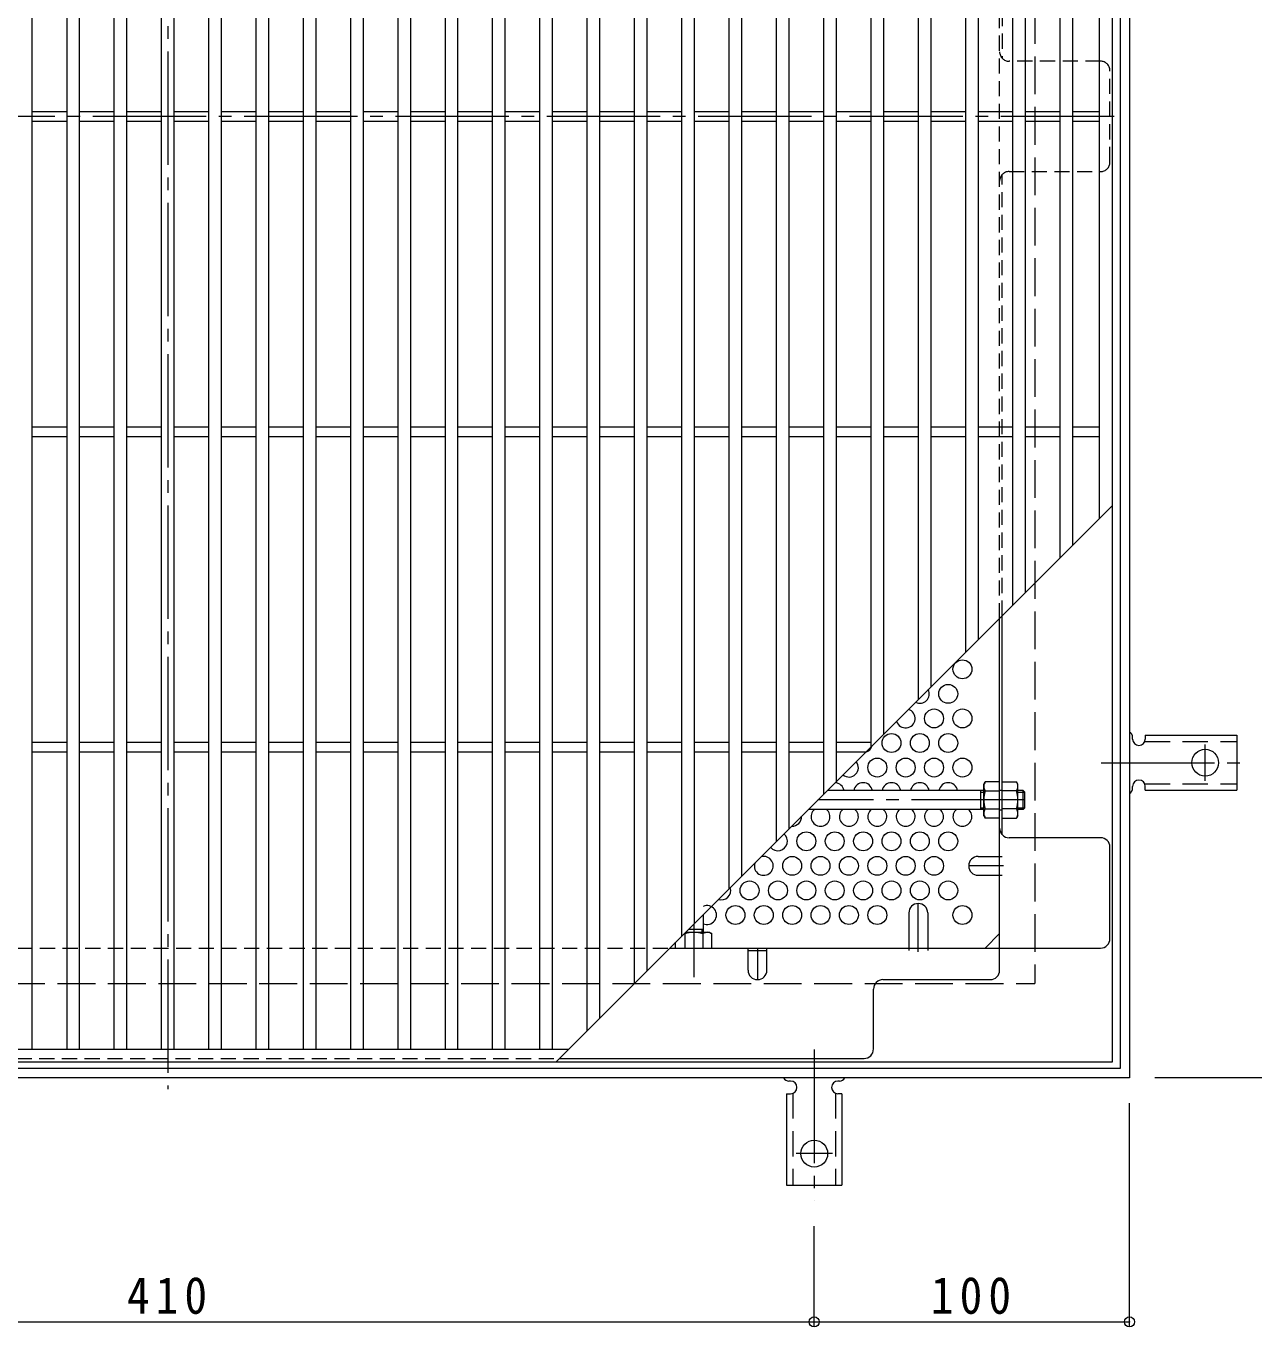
# Model space of a CAD drawing. Units: millimetres at full size, sheet at 1:4. Extents: x -925 to 1101, y -781 to 775.
# Drawn here: x -539.7 to -150.2, y -40.8 to 371.8 of the extents above; entities that cross this region are included whole.
import ezdxf

# ---------------------------------------------------------------- set-up
doc = ezdxf.new("R2010")
doc.units = ezdxf.units.MM
doc.header["$LTSCALE"] = 4
doc.header["$PDMODE"] = 32
doc.header["$PDSIZE"] = 3.2
for name, pattern in [('CHAIN1', [8, 5, -1, 1, -1]), ('CHAIN2', [12, 9, -1, 1, -1]), ('DASHED1', [1.8, 1.2, -0.6]), ('DASHED2', [3, 2, -1]), ('DASHED3', [4, 3, -1])]:
    doc.linetypes.add(name, pattern=pattern)
for name, color, linetype, lineweight in [('A-1_躯体', 2, 'Continuous', 9), ('A-2_仕上', 3, 'Continuous', 9), ('A-4_その他', 7, 'Continuous', 9), ('A-6_寸法', 2, 'Continuous', 9), ('A-7_ハッチ', 2, 'Continuous', 9), ('A-8_記号', 2, 'Continuous', 9), ('A-A_ﾊｯﾁ-ﾜｸ', 3, 'Continuous', 9), ('A-B_ﾊｯﾁ', 2, 'Continuous', 9)]:
    doc.layers.add(name, color=color, linetype=linetype, lineweight=lineweight)
doc.styles.add('ＭＳ ゴシック', font='')
doc.styles.get('ＭＳ ゴシック').set_extended_font_data('MS Gothic')

msp = doc.modelspace()

# ---------------------------------------------------------------- linework, layer by layer
at = {"layer": 'A-1_躯体'}
for p, q in [((-189.713, 648.162), (-189.713, 38.162)), ((-192.713, 645.162), (-192.713, 41.162)), ((-189.713, 38.162), (-799.713, 38.162)), ((-192.713, 41.162), (-796.713, 41.162))]:
    msp.add_line(p, q, dxfattribs=at)
at = {"layer": 'A-1_躯体', "linetype": 'DASHED3'}
for p in [(-219.713, 618.161), (-769.713, 68.162)]:
    msp.add_line(p, (-219.713, 68.162), dxfattribs=at)
at = {"layer": 'A-2_仕上'}
for p, q in [((-537.712, 47.162), (-537.712, 639.162)), ((-526.712, 47.162), (-526.712, 639.162)), ((-522.712, 47.162), (-522.712, 639.162)), ((-511.712, 47.162), (-511.712, 639.162)), ((-507.712, 47.162), (-507.712, 639.162)), ((-496.712, 47.162), (-496.712, 639.162)), ((-492.712, 47.162), (-492.712, 639.162)), ((-481.712, 47.162), (-481.712, 639.162)), ((-477.712, 47.162), (-477.712, 639.162)), ((-466.712, 47.162), (-466.712, 639.162)), ((-462.712, 47.162), (-462.712, 639.162)), ((-451.712, 47.162), (-451.712, 639.162)), ((-447.713, 47.162), (-447.713, 639.162)), ((-436.712, 47.162), (-436.712, 639.162)), ((-432.712, 47.162), (-432.712, 639.162)), ((-421.712, 47.162), (-421.712, 639.162)), ((-417.712, 47.162), (-417.712, 639.162)), ((-406.712, 47.162), (-406.712, 639.162)), ((-402.712, 47.162), (-402.712, 639.162)), ((-391.712, 47.162), (-391.712, 639.162)), ((-387.712, 47.162), (-387.712, 639.162)), ((-376.712, 47.162), (-376.712, 639.162)), ((-372.712, 47.162), (-372.712, 639.162)), ((-361.712, 53.163), (-361.712, 639.162)), ((-357.713, 57.163), (-357.713, 639.162)), ((-346.713, 68.163), (-346.713, 639.162)), ((-342.712, 72.163), (-342.712, 639.162)), ((-331.712, 83.163), (-331.712, 639.162)), ((-327.712, 87.163), (-327.712, 639.162)), ((-316.712, 98.163), (-316.712, 639.162)), ((-312.713, 102.163), (-312.713, 639.162)), ((-301.712, 113.163), (-301.712, 639.162)), ((-297.713, 117.163), (-297.713, 639.162)), ((-286.712, 128.163), (-286.712, 639.162)), ((-282.713, 639.162), (-282.713, 132.162)), ((-271.712, 639.162), (-271.712, 143.163)), ((-267.713, 639.162), (-267.713, 147.162)), ((-256.713, 639.162), (-256.713, 158.163)), ((-252.713, 639.162), (-252.713, 162.162)), ((-241.713, 639.162), (-241.713, 173.163)), ((-237.714, 639.162), (-237.714, 177.162)), ((-226.713, 188.162), (-226.713, 639.162)), ((-222.714, 192.162), (-222.714, 639.162)), ((-211.713, 203.162), (-211.713, 639.162)), ((-207.714, 207.161), (-207.714, 639.162)), ((-199.213, 215.662), (-199.213, 639.162)), ((-537.712, 344.662), (-526.712, 344.662)), ((-522.712, 344.662), (-511.712, 344.662)), ((-507.712, 344.662), (-496.712, 344.662)), ((-492.712, 344.662), (-481.712, 344.662)), ((-477.712, 344.662), (-466.712, 344.662)), ((-462.712, 344.662), (-451.712, 344.662)), ((-447.712, 344.662), (-436.712, 344.662)), ((-432.712, 344.662), (-421.712, 344.662)), ((-417.712, 344.662), (-406.712, 344.662)), ((-402.712, 344.662), (-391.712, 344.662)), ((-387.712, 344.662), (-376.712, 344.662)), ((-372.712, 344.662), (-361.712, 344.662)), ((-357.713, 344.662), (-346.713, 344.662)), ((-342.712, 344.662), (-331.712, 344.662)), ((-327.712, 344.662), (-316.712, 344.662)), ((-312.713, 344.662), (-301.712, 344.662)), ((-297.713, 344.662), (-286.712, 344.662)), ((-282.713, 344.662), (-271.712, 344.662)), ((-267.713, 344.662), (-256.713, 344.662)), ((-252.713, 344.662), (-241.713, 344.662)), ((-237.714, 344.662), (-226.713, 344.662)), ((-222.714, 344.662), (-211.713, 344.662)), ((-207.714, 344.662), (-199.213, 344.662)), ((-537.712, 341.662), (-526.712, 341.662)), ((-522.712, 341.662), (-511.712, 341.662)), ((-507.712, 341.662), (-496.712, 341.662)), ((-492.712, 341.662), (-481.712, 341.662)), ((-477.712, 341.662), (-466.712, 341.662)), ((-462.712, 341.662), (-451.712, 341.662)), ((-447.712, 341.662), (-436.712, 341.662)), ((-432.712, 341.662), (-421.712, 341.662)), ((-417.712, 341.662), (-406.712, 341.662)), ((-402.712, 341.662), (-391.712, 341.662)), ((-387.712, 341.662), (-376.712, 341.662)), ((-372.712, 341.662), (-361.712, 341.662)), ((-357.713, 341.662), (-346.713, 341.662)), ((-342.712, 341.662), (-331.712, 341.662)), ((-327.712, 341.662), (-316.712, 341.662)), ((-312.713, 341.662), (-301.712, 341.662)), ((-297.713, 341.662), (-286.712, 341.662)), ((-282.713, 341.662), (-271.712, 341.662)), ((-267.713, 341.662), (-256.713, 341.662)), ((-252.713, 341.662), (-241.713, 341.662)), ((-237.714, 341.662), (-226.713, 341.662)), ((-222.714, 341.662), (-211.713, 341.662)), ((-207.714, 341.662), (-199.213, 341.662)), ((-537.712, 244.662), (-526.712, 244.662)), ((-522.712, 244.662), (-511.712, 244.662)), ((-507.712, 244.662), (-496.712, 244.662)), ((-492.712, 244.662), (-481.712, 244.662)), ((-477.712, 244.662), (-466.712, 244.662)), ((-462.712, 244.662), (-451.712, 244.662)), ((-447.712, 244.662), (-436.712, 244.662)), ((-432.712, 244.662), (-421.712, 244.662)), ((-417.712, 244.662), (-406.712, 244.662)), ((-402.712, 244.662), (-391.712, 244.662)), ((-387.712, 244.662), (-376.712, 244.662)), ((-372.712, 244.662), (-361.712, 244.662)), ((-357.713, 244.662), (-346.713, 244.662)), ((-342.712, 244.662), (-331.712, 244.662)), ((-327.712, 244.662), (-316.712, 244.662)), ((-312.713, 244.662), (-301.712, 244.662)), ((-297.713, 244.662), (-286.712, 244.662)), ((-282.713, 244.662), (-271.712, 244.662)), ((-267.713, 244.662), (-256.713, 244.662)), ((-252.713, 244.662), (-241.713, 244.662)), ((-237.714, 244.662), (-226.713, 244.662)), ((-222.714, 244.662), (-211.713, 244.662)), ((-207.714, 244.662), (-199.213, 244.662)), ((-537.712, 241.662), (-526.712, 241.662)), ((-522.712, 241.662), (-511.712, 241.662)), ((-507.712, 241.662), (-496.712, 241.662)), ((-492.712, 241.662), (-481.712, 241.662)), ((-477.712, 241.662), (-466.712, 241.662)), ((-462.712, 241.662), (-451.712, 241.662)), ((-447.712, 241.662), (-436.712, 241.662)), ((-432.712, 241.662), (-421.712, 241.662)), ((-417.712, 241.662), (-406.712, 241.662)), ((-402.712, 241.662), (-391.712, 241.662)), ((-387.712, 241.662), (-376.712, 241.662)), ((-372.712, 241.662), (-361.712, 241.662)), ((-357.713, 241.662), (-346.713, 241.662)), ((-342.712, 241.662), (-331.712, 241.662)), ((-327.712, 241.662), (-316.712, 241.662)), ((-312.713, 241.662), (-301.712, 241.662)), ((-297.713, 241.662), (-286.712, 241.662)), ((-282.713, 241.662), (-271.712, 241.662)), ((-267.713, 241.662), (-256.713, 241.662)), ((-252.713, 241.662), (-241.713, 241.662)), ((-237.714, 241.662), (-226.713, 241.662)), ((-222.714, 241.662), (-211.713, 241.662)), ((-207.714, 241.662), (-199.213, 241.662)), ((-195.213, 219.663), (-371.713, 43.162)), ((-537.712, 144.662), (-526.712, 144.662)), ((-522.712, 144.662), (-511.712, 144.662)), ((-507.712, 144.662), (-496.712, 144.662)), ((-492.712, 144.662), (-481.712, 144.662)), ((-477.712, 144.662), (-466.712, 144.662)), ((-462.712, 144.662), (-451.712, 144.662)), ((-447.712, 144.662), (-436.712, 144.662)), ((-432.712, 144.662), (-421.712, 144.662)), ((-417.712, 144.662), (-406.712, 144.662)), ((-402.712, 144.662), (-391.712, 144.662)), ((-387.712, 144.662), (-376.712, 144.662)), ((-372.712, 144.662), (-361.712, 144.662)), ((-357.713, 144.662), (-346.713, 144.662)), ((-342.712, 144.662), (-331.712, 144.662)), ((-327.712, 144.662), (-316.712, 144.662)), ((-312.713, 144.662), (-301.712, 144.662)), ((-297.713, 144.662), (-286.712, 144.662)), ((-282.713, 144.662), (-271.712, 144.662)), ((-537.712, 141.662), (-526.712, 141.662)), ((-522.712, 141.662), (-511.712, 141.662)), ((-507.712, 141.662), (-496.712, 141.662)), ((-492.712, 141.662), (-481.712, 141.662)), ((-477.712, 141.662), (-466.712, 141.662)), ((-462.712, 141.662), (-451.712, 141.662)), ((-447.712, 141.662), (-436.712, 141.662)), ((-432.712, 141.662), (-421.712, 141.662)), ((-417.712, 141.662), (-406.712, 141.662)), ((-402.712, 141.662), (-391.712, 141.662)), ((-387.712, 141.662), (-376.712, 141.662)), ((-372.712, 141.662), (-361.712, 141.662)), ((-357.713, 141.662), (-346.713, 141.662)), ((-342.712, 141.662), (-331.712, 141.662)), ((-327.712, 141.662), (-316.712, 141.662)), ((-312.713, 141.662), (-301.712, 141.662)), ((-297.713, 141.662), (-286.712, 141.662)), ((-282.713, 141.662), (-273.214, 141.662)), ((-367.713, 47.162), (-794.213, 47.162))]:
    msp.add_line(p, q, dxfattribs=at)
msp.add_lwpolyline([(-794.213, 643.162), (-195.213, 643.162), (-195.213, 43.162), (-794.213, 43.162)], dxfattribs=at)
at = {"layer": 'A-4_その他'}
for p, q in [((-111.136, 38.162), (-181.713, 38.162)), ((-189.713, -40.415), (-189.713, 30.162)), ((-289.713, -40.415), (-289.713, -8.838)), ((-699.712, -39.215), (-289.713, -39.215)), ((-289.713, -39.215), (-189.713, -39.215))]:
    msp.add_line(p, q, dxfattribs=at)
for p in [(-289.713, -39.215), (-189.713, -39.215)]:
    msp.add_point(p, dxfattribs=at)
at = {"layer": 'A-6_寸法'}
for centre in [(-242.713, 167.792), (-247.213, 159.998), (-251.713, 152.204), (-242.713, 152.204), (-265.213, 144.409), (-256.213, 144.409), (-247.213, 144.409), (-269.713, 136.615), (-260.713, 136.615), (-251.713, 136.615), (-242.713, 136.615), (-292.213, 113.232), (-283.213, 113.232), (-274.213, 113.232), (-265.213, 113.232), (-256.213, 113.232), (-247.213, 113.232), (-296.713, 105.438), (-287.713, 105.438), (-278.713, 105.438), (-269.713, 105.438), (-260.713, 105.438), (-251.713, 105.438), (-310.213, 97.644), (-301.213, 97.644), (-292.213, 97.644), (-283.213, 97.644), (-274.213, 97.644), (-265.213, 97.644), (-256.213, 97.644), (-247.213, 97.644), (-314.713, 89.85), (-305.713, 89.85), (-296.713, 89.85), (-287.713, 89.85), (-278.713, 89.85), (-269.713, 89.85), (-242.713, 89.85)]:
    msp.add_circle(centre, 3, dxfattribs=at)
for centre, start, end in [((-256.213, 159.998), 243.34421, 26.65579), ((-260.713, 152.204), 197.50106, 72.49894), ((-274.213, 144.409), 287.0224, 342.9776), ((-278.713, 136.615), 231.12362, 38.87638), ((-283.213, 128.821), 10.32692, 87.05033), ((-274.213, 128.821), 10.32692, 169.67308), ((-265.213, 128.821), 10.32692, 169.67308), ((-256.213, 128.821), 10.32692, 169.67308), ((-247.213, 128.821), 10.32692, 169.67308), ((-296.713, 121.027), 267.46036, 2.53964), ((-287.713, 121.027), 128.98227, 51.01773), ((-278.713, 121.027), 128.98227, 51.01773), ((-269.713, 121.027), 128.98227, 51.01773), ((-260.713, 121.027), 128.98227, 51.01773), ((-251.713, 121.027), 128.98227, 51.01773), ((-242.713, 121.027), 128.98227, 51.01773), ((-301.213, 113.232), 219.18152, 50.81848), ((-305.713, 105.438), 163.61779, 106.38221), ((-319.213, 97.644), 252.84161, 17.15839), ((-323.713, 89.85), 246.42182, 113.57818)]:
    msp.add_arc(centre, 3, start, end, dxfattribs=at)
at = {"layer": 'A-7_ハッチ', "linetype": 'CHAIN2'}
for p, q in [((-494.713, 651.759), (-494.713, 34.565)), ((-194.556, 343.162), (-794.438, 343.162))]:
    msp.add_line(p, q, dxfattribs=at)
at = {"layer": 'A-7_ハッチ', "linetype": 'DASHED1'}
for p, q in [((-230.913, 183.963), (-230.913, 613.966)), ((-230.113, 571.009), (-230.113, 361.623)), ((-198.909, 360.663), (-227.913, 360.663)), ((-195.909, 328.662), (-195.909, 357.663)), ((-230.113, 184.763), (-230.113, 324.701)), ((-227.913, 325.662), (-198.909, 325.662)), ((-230.113, 129.359), (-230.913, 129.359)), ((-230.113, 123.159), (-230.913, 123.159)), ((-230.913, 108.438), (-230.113, 108.438)), ((-230.913, 102.438), (-230.113, 102.438)), ((-758.513, 79.359), (-335.517, 79.359)), ((-259.713, 79.359), (-259.713, 78.559)), ((-253.713, 79.359), (-253.713, 78.559)), ((-715.512, 44.359), (-370.517, 44.359))]:
    msp.add_line(p, q, dxfattribs=at)
at = {"layer": 'A-7_ハッチ'}
for p, q in [((-230.913, 72.359), (-230.913, 183.963)), ((-230.113, 115.32), (-230.113, 184.763)), ((-198.909, 114.36), (-227.913, 114.36)), ((-195.909, 82.359), (-195.909, 111.36)), ((-235.525, 79.359), (-230.913, 83.971)), ((-335.517, 79.359), (-198.909, 79.359)), ((-310.713, 78.559), (-304.713, 78.559)), ((-270.914, 47.359), (-270.914, 66.359)), ((-267.914, 69.359), (-233.913, 69.359)), ((-370.517, 44.359), (-273.914, 44.359))]:
    msp.add_line(p, q, dxfattribs=at)
at = {"layer": 'A-7_ハッチ', "linetype": 'DASHED1'}
for centre, start, end in [((-227.913, 363.663), 180, 270), ((-198.909, 357.663), 0, 90), ((-198.909, 328.662), 270, 0), ((-227.913, 322.662), 90, 180)]:
    msp.add_arc(centre, 3, start, end, dxfattribs=at)
at = {"layer": 'A-7_ハッチ'}
for centre, start, end in [((-227.913, 117.36), 180, 270), ((-198.909, 111.36), 0, 90), ((-198.909, 82.359), 270, 0), ((-233.913, 72.359), 270, 0), ((-267.914, 66.359), 90, 180), ((-273.914, 47.359), 270, 0)]:
    msp.add_arc(centre, 3, start, end, dxfattribs=at)
at = {"layer": 'A-8_記号'}
for p, q in [((-237.713, 108.438), (-230.913, 108.438)), ((-237.713, 102.438), (-230.913, 102.438)), ((-259.713, 90.509), (-259.713, 79.359)), ((-253.713, 90.509), (-253.713, 79.359)), ((-310.713, 72.359), (-310.713, 79.359)), ((-304.713, 72.359), (-304.713, 79.359))]:
    msp.add_line(p, q, dxfattribs=at)
at = {"layer": 'A-8_記号', "linetype": 'CHAIN1'}
for p, q in [((-229.713, 105.438), (-240.713, 105.438)), ((-256.713, 78.159), (-256.713, 93.509)), ((-307.713, 79.359), (-307.713, 69.359))]:
    msp.add_line(p, q, dxfattribs=at)
at = {"layer": 'A-8_記号'}
for centre, start, end in [((-237.713, 105.438), 90, 270), ((-256.713, 90.509), 0, 180), ((-307.713, 72.359), 180, 0)]:
    msp.add_arc(centre, 3, start, end, dxfattribs=at)
at = {"layer": 'A-A_ﾊｯﾁ-ﾜｸ'}
for p, q in [((-188.713, 145.657), (-188.713, 146.171)), ((-184.713, 146.912), (-184.713, 145.662)), ((-184.713, 146.912), (-155.713, 146.912)), ((-155.713, 146.912), (-155.713, 129.412)), ((-188.713, 130.162), (-188.713, 130.662)), ((-184.713, 129.412), (-184.713, 130.662)), ((-184.713, 129.412), (-155.713, 129.412)), ((-297.208, 37.162), (-297.721, 37.162)), ((-281.713, 37.162), (-282.213, 37.162)), ((-298.463, 33.162), (-297.213, 33.162)), ((-298.463, 33.162), (-298.463, 4.162)), ((-280.963, 33.162), (-282.213, 33.162)), ((-280.963, 33.162), (-280.963, 4.162)), ((-298.463, 4.162), (-280.963, 4.162))]:
    msp.add_line(p, q, dxfattribs=at)
at = {"layer": 'A-A_ﾊｯﾁ-ﾜｸ', "linetype": 'DASHED2'}
for p, q in [((-184.859, 144.912), (-155.713, 144.912)), ((-184.859, 131.412), (-155.713, 131.412)), ((-296.463, 33.308), (-296.463, 4.162)), ((-282.963, 33.308), (-282.963, 4.162))]:
    msp.add_line(p, q, dxfattribs=at)
at = {"layer": 'A-A_ﾊｯﾁ-ﾜｸ', "color": 7, "linetype": 'CHAIN2'}
for p, q in [((-165.713, 132.386), (-165.713, 143.938)), ((-198.713, 138.162), (-150.713, 138.162)), ((-289.713, 47.163), (-289.713, -0.838)), ((-283.937, 14.162), (-295.489, 14.162))]:
    msp.add_line(p, q, dxfattribs=at)
at = {"layer": 'A-A_ﾊｯﾁ-ﾜｸ'}
for centre in [(-165.713, 138.162), (-289.713, 14.162)]:
    msp.add_circle(centre, 4.25, dxfattribs=at)
for centre, start, end in [((-190.713, 146.162), 0.24162, 60.00072), ((-186.713, 145.662), 180.13329, 0), ((-186.713, 130.662), 0, 180), ((-190.713, 130.162), 299.99951, 359.72403), ((-297.713, 39.162), 209.99928, 269.75838), ((-297.213, 35.162), 270, 89.86671), ((-282.213, 35.162), 90, 270), ((-281.713, 39.162), 270.27597, 330.00049)]:
    msp.add_arc(centre, 2, start, end, dxfattribs=at)
at = {"layer": 'A-B_ﾊｯﾁ'}
for p, q in [((-235.913, 131.359), (-235.48, 132.109)), ((-230.913, 132.109), (-235.48, 132.109)), ((-230.913, 120.609), (-230.913, 132.109)), ((-230.113, 120.609), (-230.113, 132.109)), ((-230.113, 132.109), (-225.546, 132.109)), ((-225.113, 131.359), (-225.546, 132.109)), ((-235.913, 121.359), (-235.913, 131.359)), ((-235.48, 129.222), (-230.913, 129.222)), ((-225.546, 129.222), (-230.113, 129.222)), ((-225.113, 121.359), (-225.113, 131.359)), ((-235.913, 121.359), (-235.48, 120.609)), ((-235.48, 123.495), (-230.913, 123.495)), ((-230.913, 120.609), (-235.48, 120.609)), ((-225.546, 123.495), (-230.113, 123.495)), ((-230.113, 120.609), (-225.546, 120.609)), ((-225.113, 121.359), (-225.546, 120.609)), ((-330.776, 83.926), (-330.776, 79.359)), ((-330.517, 84.359), (-322.913, 84.359)), ((-325.05, 83.926), (-325.05, 79.359)), ((-322.913, 84.359), (-322.163, 83.926)), ((-322.163, 79.359), (-322.163, 83.926)), ((-333.663, 79.359), (-333.663, 81.213))]:
    msp.add_line(p, q, dxfattribs=at)
at = {"layer": 'A-B_ﾊｯﾁ', "color": 3}
for p, q in [((-235.913, 129.359), (-285.517, 129.359)), ((-236.913, 123.359), (-236.913, 129.359)), ((-236.913, 128.859), (-235.913, 128.859)), ((-223.413, 129.359), (-225.113, 129.359)), ((-225.113, 128.859), (-222.913, 128.859)), ((-223.413, 123.359), (-223.413, 129.359)), ((-223.413, 129.359), (-222.913, 128.859)), ((-222.913, 123.859), (-222.913, 128.859)), ((-236.913, 123.859), (-235.913, 123.859)), ((-225.113, 123.859), (-222.913, 123.859)), ((-223.413, 123.359), (-222.913, 123.859)), ((-235.913, 123.359), (-291.517, 123.359)), ((-223.413, 123.359), (-225.113, 123.359)), ((-324.913, 89.963), (-324.913, 84.359)), ((-330.413, 84.463), (-330.413, 84.359)), ((-329.517, 85.359), (-324.913, 85.359)), ((-325.413, 85.359), (-325.413, 84.359))]:
    msp.add_line(p, q, dxfattribs=at)
at = {"layer": 'A-B_ﾊｯﾁ', "color": 3, "linetype": 'CHAIN2'}
for p, q in [((-222.913, 126.359), (-288.517, 126.359)), ((-327.913, 86.963), (-327.913, 70.126))]:
    msp.add_line(p, q, dxfattribs=at)
at = {"layer": 'A-B_ﾊｯﾁ'}
for centre, radius, start, end in [((-232.631, 130.464), 3.29, 149.99998, 176.07924), ((-228.395, 130.464), 3.29, 3.92076, 30.00002), ((-233.178, 130.699), 2.735, 180.2103, 212.68507), ((-226.23, 126.359), 9.683, 162.79973, 197.20026), ((-227.848, 130.699), 2.735, 327.31493, 359.7897), ((-234.796, 126.359), 9.683, 342.79974, 17.20027), ((-233.178, 122.019), 2.735, 147.31491, 179.78969), ((-232.631, 122.253), 3.29, 183.92075, 210), ((-227.848, 122.019), 2.735, 0.21031, 32.68509), ((-228.395, 122.253), 3.29, 330, 356.07925), ((-332.253, 81.624), 2.735, 57.31491, 59.9618), ((-327.913, 74.676), 9.683, 72.79973, 107.20026), ((-323.573, 81.624), 2.735, 90.2103, 122.68507), ((-323.808, 81.077), 3.29, 59.99998, 86.07924)]:
    msp.add_arc(centre, radius, start, end, dxfattribs=at)

# ---------------------------------------------------------------- texts
at = {"layer": 'A-4_その他', "color": 2, "char_height": 11.73, "attachment_point": 7, "style": 'ＭＳ ゴシック'}
for s, insert in [('\\T1.27;\\W0.9;410', (-507.713, -36.815)), ('\\T1.27;\\W0.9;100', (-252.713, -36.815))]:
    msp.add_mtext(s, dxfattribs=dict(at, insert=insert))

doc.saveas('drawing.dxf')
